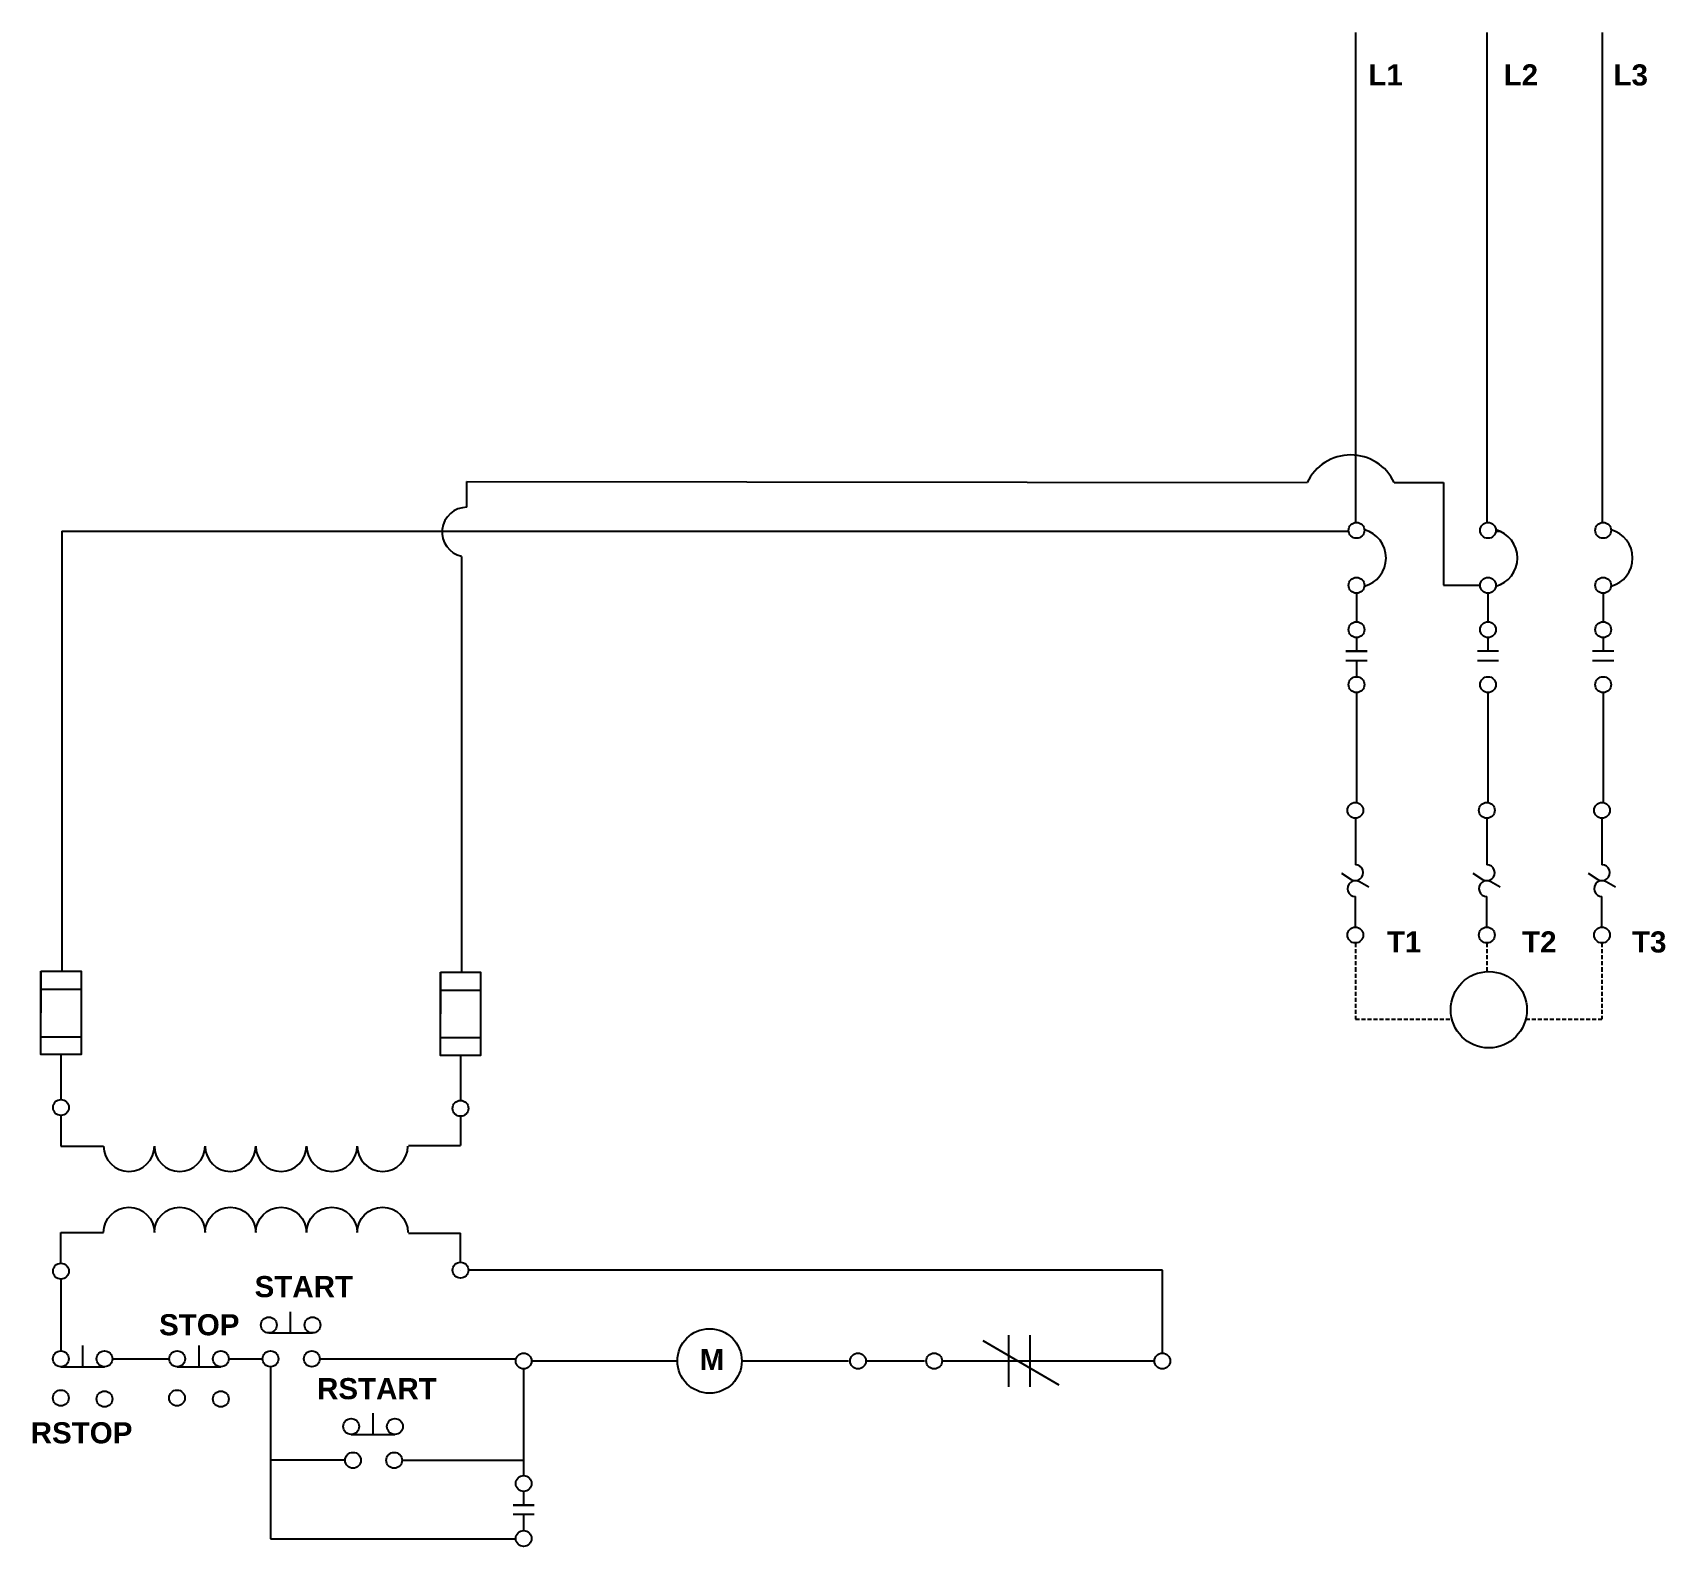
# Model space of a CAD drawing. Header units: millimetres. Extents: x 6858 to 22311, y 1710 to 16040.
import ezdxf

# ---------------------------------------------------------------- set-up
doc = ezdxf.new("R2010")
doc.units = ezdxf.units.MM
doc.header["$LTSCALE"] = 3
doc.linetypes.add('HIDDENX2', pattern=[19.05, 12.7, -6.35])
doc.styles.add('Annotative', font='arial.ttf')
doc.styles.get("Standard").update_dxf_attribs({"font": 'arial.ttf'})

# ---------------------------------------------------------------- blocks, each defined once
blk = doc.blocks.new('*U1')
blk.add_arc((0, 120), 240, 180, 0)
blk = doc.blocks.new('*U2')
at = {"color": 0, "linetype": 'ByBlock', "lineweight": -2, "transparency": 16777216}
for p in [(0, 0), (480, 0), (960, 0), (1440, 0), (1920, 0), (2400, 0)]:
    blk.add_blockref('*U1', p, dxfattribs=at)
blk = doc.blocks.new('*U3')
blk.add_arc((0, 120), 240, 180, 0)
blk = doc.blocks.new('*U4')
at = {"color": 0, "linetype": 'ByBlock', "lineweight": -2, "transparency": 16777216}
for p in [(0, 0), (480, 0), (960, 0), (1440, 0), (1920, 0), (2400, 0)]:
    blk.add_blockref('*U3', p, dxfattribs=at)

msp = doc.modelspace()

# ---------------------------------------------------------------- linework, layer by layer
for p, q in [((19378, 16040), (19378, 11403)), ((20622, 16040), (20622, 11403)), ((21712, 16040), (21712, 11403)), ((10969, 11547), (10969, 11790)), ((10969, 11790), (18921, 11782)), ((19745, 11782), (20210, 11782)), ((20210, 11782), (20210, 10808)), ((7136, 11320), (19313, 11320)), ((7136, 11320), (7136, 7155)), ((20706, 11320), (20745, 11320)), ((10918, 11082), (10918, 7146)), ((19313, 10803), (19313, 10803)), ((19388, 10733), (19388, 10463)), ((20210, 10808), (20557, 10808)), ((20632, 10733), (20632, 10463)), ((21722, 10733), (21722, 10463)), ((19388, 10313), (19388, 10183)), ((20632, 10313), (20632, 10183)), ((21722, 10313), (21722, 10183)), ((19288, 10183), (19488, 10183)), ((19488, 10183), (19288, 10183)), ((19488, 10093), (19288, 10093)), ((19388, 10093), (19388, 9943)), ((20732, 10183), (20532, 10183)), ((20732, 10093), (20532, 10093)), ((21822, 10183), (21622, 10183)), ((21822, 10093), (21622, 10093)), ((19313, 9863), (19313, 9863)), ((19388, 9793), (19388, 8752)), ((20632, 9793), (20632, 8752)), ((21722, 9793), (21722, 8752)), ((19377, 8603), (19377, 8162)), ((20621, 8603), (20621, 8162)), ((21711, 8603), (21711, 8162)), ((19242, 8089), (19242, 8089)), ((19242, 8089), (19242, 8089)), ((19246, 8082), (19337, 8024)), ((20490, 8082), (20581, 8024)), ((21580, 8082), (21671, 8024)), ((19504, 7949), (19416, 8002)), ((20748, 7949), (20660, 8002)), ((21838, 7949), (21750, 8002)), ((19377, 7572), (19377, 7862)), ((20621, 7572), (20621, 7862)), ((21711, 7572), (21711, 7862)), ((6936, 7155), (6936, 6760)), ((10718, 7146), (10718, 6751)), ((20621, 7188), (20621, 7151)), ((6936, 6985), (7316, 6985)), ((10718, 6976), (11098, 6976)), ((6936, 6535), (7316, 6535)), ((10718, 6526), (11098, 6526)), ((7126, 6365), (7126, 5940)), ((10908, 6356), (10908, 5931)), ((7126, 5790), (7126, 5500)), ((10908, 5781), (10908, 5504)), ((7126, 5500), (7530, 5500)), ((10415, 5504), (10818, 5504)), ((10818, 5504), (10908, 5504)), ((7126, 4390), (7126, 4680)), ((7126, 4680), (7530, 4680)), ((10415, 4676), (10818, 4676)), ((10818, 4676), (10908, 4676)), ((10908, 4399), (10908, 4676)), ((7126, 4240), (7126, 3560)), ((10908, 4324), (10908, 4324)), ((10908, 4324), (10908, 4324)), ((17550, 4324), (10983, 4324)), ((17550, 3540), (17550, 4324)), ((9300, 3730), (9300, 3930)), ((9093, 3730), (9507, 3730)), ((16095, 3710), (16095, 3220)), ((16295, 3710), (16295, 3220)), ((7332, 3410), (7332, 3610)), ((8433, 3410), (8433, 3610)), ((15850, 3660), (16570, 3240)), ((7125, 3410), (7539, 3410)), ((7614, 3485), (8151, 3485)), ((8226, 3410), (8640, 3410)), ((8715, 3485), (9030, 3485)), ((9110, 3410), (9110, 1780)), ((9575, 3485), (11430, 3485)), ((11580, 3465), (12960, 3465)), ((13570, 3465), (14580, 3465)), ((14745, 3465), (15300, 3465)), ((15465, 3465), (17475, 3465)), ((11505, 3390), (11505, 2380)), ((10080, 2770), (10080, 2970)), ((9873, 2770), (10287, 2770)), ((9815, 2525), (9110, 2525)), ((10355, 2525), (11505, 2525)), ((11505, 2230), (11505, 2100)), ((11405, 2100), (11605, 2100)), ((11605, 2100), (11405, 2100)), ((11605, 2010), (11405, 2010)), ((11505, 2010), (11505, 1860)), ((9110, 1780), (11430, 1780)), ((11430, 1780), (11430, 1780))]:
    msp.add_line(p, q)
at = {"linetype": 'HIDDENX2'}
for p, q in [((19377, 7422), (19377, 7188)), ((20621, 7422), (20621, 7188)), ((21711, 7422), (21711, 7188)), ((19377, 7188), (19377, 6700)), ((21711, 7188), (21711, 6700)), ((19377, 6700), (20290, 6700)), ((20990, 6700), (21711, 6700))]:
    msp.add_line(p, q, dxfattribs=at)
for points in [[(6936, 7155), (7316, 7155), (7316, 6365), (6936, 6365)], [(10718, 7146), (11098, 7146), (11098, 6356), (10718, 6356)]]:
    msp.add_lwpolyline(points, close=True)
for centre, radius in [((19388, 11328), 75), ((20632, 11328), 75), ((21722, 11328), 75), ((19388, 10808), 75), ((20632, 10808), 75), ((21722, 10808), 75), ((19388, 10388), 75), ((20632, 10388), 75), ((21722, 10388), 75), ((19388, 9868), 75), ((20632, 9868), 75), ((21722, 9868), 75), ((19377, 8678), 75), ((20621, 8678), 75), ((21711, 8678), 75), ((19377, 7497), 75), ((20621, 7497), 75), ((21711, 7497), 75), ((20640, 6790), 361), ((7126, 5865), 75), ((10908, 5856), 75), ((7126, 4315), 75), ((10908, 4324), 75), ((9093, 3805), 75), ((9507, 3805), 75), ((13265, 3465), 305), ((7125, 3485), 75), ((7539, 3485), 75), ((8226, 3485), 75), ((8640, 3485), 75), ((9110, 3485), 75), ((9500, 3485), 75), ((11505, 3465), 75), ((14670, 3465), 75), ((15390, 3465), 75), ((17550, 3465), 75), ((7125, 3115), 75), ((7539, 3105), 75), ((8225, 3115), 75), ((8639, 3105), 75), ((9873, 2845), 75), ((10287, 2845), 75), ((9890, 2525), 75), ((10280, 2525), 75), ((11505, 2305), 75), ((11505, 1785), 75)]:
    msp.add_circle(centre, radius)
for centre, radius, start, end in [((19333, 11587), 455, 25.2731, 154.7269), ((10969, 11312), 235, 90, 257.3835), ((19390, 11066), 277, 285.1393, 74.7873), ((20634, 11066), 277, 285.1393, 74.7873), ((21724, 11066), 277, 285.1393, 74.7873), ((19377, 8087), 75, 237.6308, 90), ((20621, 8087), 75, 237.6308, 90), ((21711, 8087), 75, 237.6308, 90), ((19377, 7937), 75, 58.9982, 270), ((20621, 7937), 75, 58.9982, 270), ((21711, 7937), 75, 58.9982, 270)]:
    msp.add_arc(centre, radius, start, end)

# ---------------------------------------------------------------- block references
msp.add_blockref('*U2', (7770, 5380))
at = {"xscale": -1, "rotation": 180}
msp.add_blockref('*U4', (7770, 4800), dxfattribs=at)

# ---------------------------------------------------------------- texts
at = {"attachment_point": 1}
for s, width, heights, insert, char_height in [('{\\fArial|b1|i0|c0|p34;L1}', 746.36, [499], (19500, 15740), 200), ('{\\fArial|b1|i0|c0|p34;L2}', 746.36, [499], (20780, 15740), 200), ('{\\fArial|b1|i0|c0|p34;L3}', 746.36, [499], (21820, 15740), 200), ('C', 260, [0], (19800, 11150), 2.5), ('{\\fArial|b1|i0|c0|p34;T1}', 746.36, [499], (19675, 7532), 200), ('{\\fArial|b1|i0|c0|p34;T2}', 746.36, [499], (20955, 7532), 200), ('{\\fArial|b1|i0|c0|p34;T3}', 746.36, [499], (21995, 7532), 200)]:
    msp.add_mtext_dynamic_manual_height_columns(s, width=width, gutter_width=12.5, heights=heights, dxfattribs=dict(at, insert=insert, char_height=char_height))
at = {"char_height": 200, "attachment_point": 1, "style": 'Annotative'}
for s, heights, insert in [('{\\fArial|b1|i0|c0|p34;START}', [0], (8959, 4269)), ('{\\fArial|b1|i0|c0|p34;STOP}', [152], (8055, 3908)), ('{\\fArial|b1|i0|c0|p34;M}', [0], (13171, 3579)), ('{\\fArial|b1|i0|c0|p34;RSTART}', [0], (9550, 3303)), ('{\\fArial|b1|i0|c0|p34;RSTOP}', [0], (6840, 2885))]:
    msp.add_mtext_dynamic_manual_height_columns(s, width=358.99, gutter_width=12.5, heights=heights, dxfattribs=dict(at, insert=insert))

doc.saveas('drawing.dxf')
